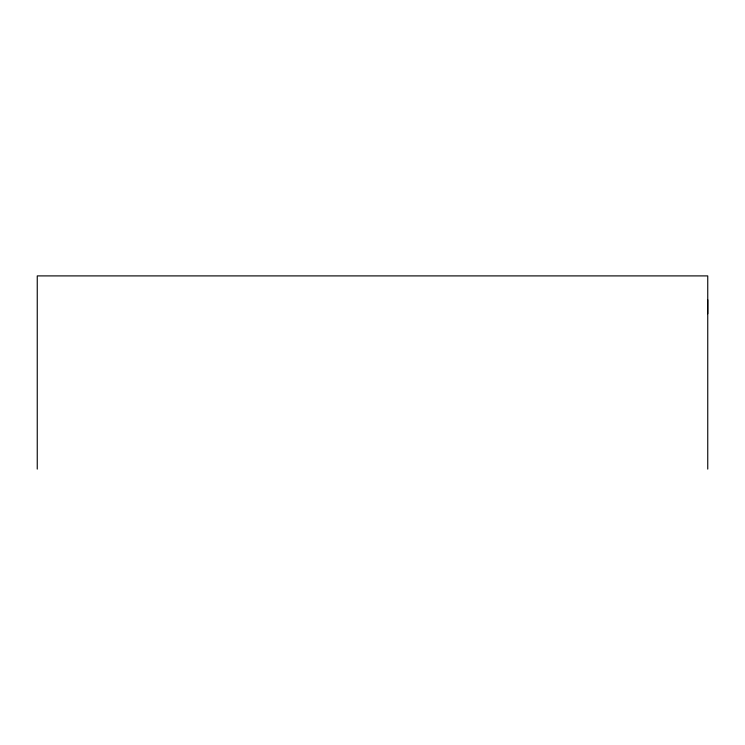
<?xml version="1.0" encoding="UTF-8"?>
<svg xmlns="http://www.w3.org/2000/svg" width="745" height="745" viewBox="0 0 745 745"><rect width="100%" height="100%" fill="white"/><g stroke="black" fill="none" stroke-linecap="round" stroke-linejoin="round"><path stroke-width="1.12" d="M707.75 313.757L707.75 299.788M707.75 469.099L707.75 275.901L37.25 275.901L37.25 469.099"/></g></svg>
